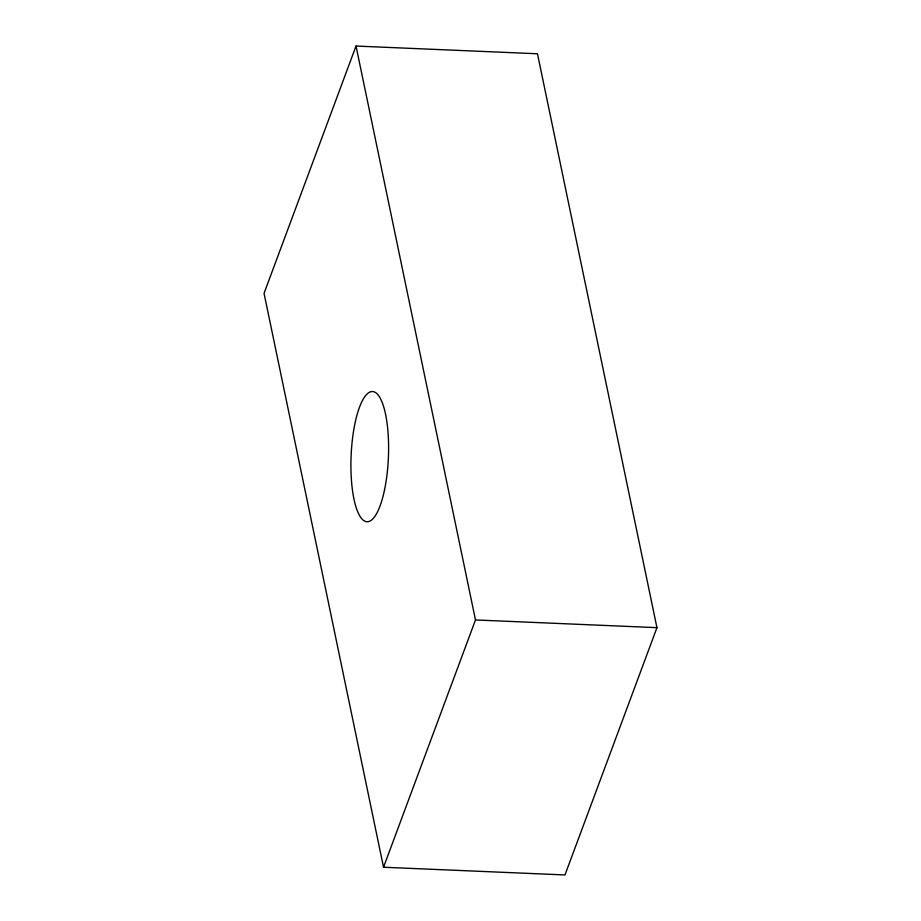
<?xml version="1.0" encoding="UTF-8"?>
<svg xmlns="http://www.w3.org/2000/svg" width="921" height="921" viewBox="0 0 921 921"><rect width="100%" height="100%" fill="white"/><g stroke="black" fill="none" stroke-linecap="round" stroke-linejoin="round"><path stroke-width="1.38" d="M356.024 46.05L264.051 293.339L383.527 867.237L564.976 874.95L656.949 627.662L537.473 53.763L356.024 46.05L475.489 619.948L383.527 867.237M475.489 619.948L656.949 627.662M384.483 490.122A65.161 18.662 -87.6 0 0 372.625 391.54A65.161 18.662 -87.6 0 0 352.213 488.257A65.161 18.662 -87.6 0 0 384.483 490.122"/></g></svg>
